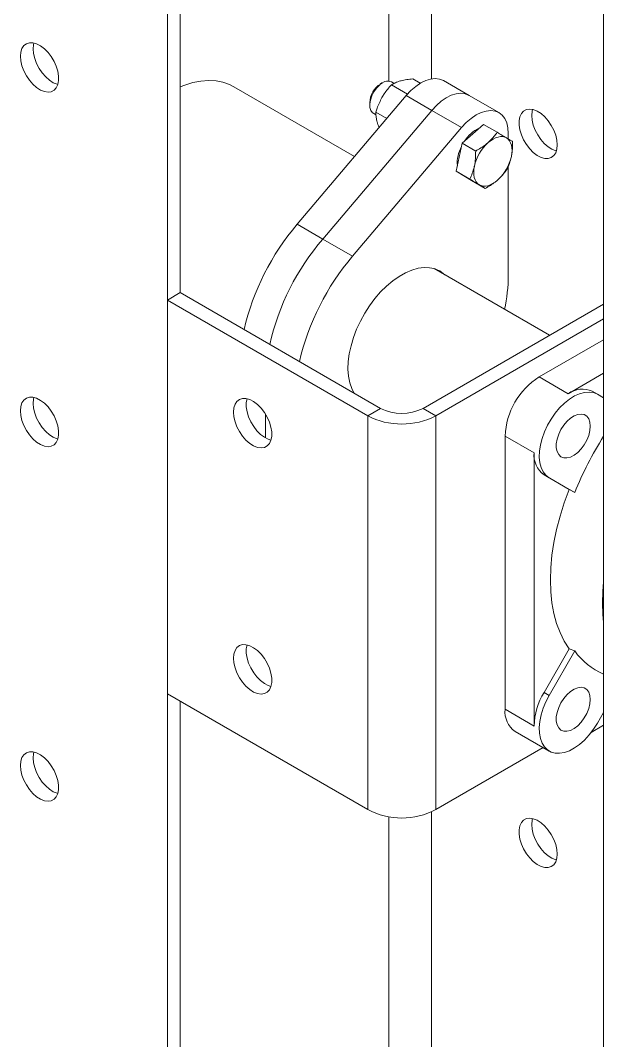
# Model space of a CAD drawing. Header units: millimetres. Extents: x 953 to 17674, y 376 to 6295.
# Drawn here: x 3000.5 to 3194.1, y 1883 to 2221.3 of the extents above; entities that cross this region are included whole.
import ezdxf

# ---------------------------------------------------------------- set-up
doc = ezdxf.new("R2010")
doc.units = ezdxf.units.MM

msp = doc.modelspace()

# ---------------------------------------------------------------- linework, layer by layer
at = {"linetype": 'Continuous', "lineweight": 20}
for p, q in [((3049.29137, 1402.28223), (3049.29137, 2725.07832)), ((3053.534, 2131.04451), (3053.534, 2427.44952)), ((3194.06301, 2419.5063), (3194.06301, 1703.48249)), ((3122.83047, 2389.11924), (3122.83047, 2201.13738)), ((3136.9726, 2201.92967), (3136.9726, 2390.84497)), ((3111.40014, 2176.19174), (3071.28958, 2199.34707)), ((3120.68301, 2200.62849), (3120.00143, 2200.2349)), ((3123.66014, 2199.96365), (3128.97055, 2196.89801)), ((3124.53523, 2200.43419), (3123.68344, 2200.92592)), ((3130.76698, 2201.90823), (3133.22389, 2200.48989)), ((3149.42172, 2196.45955), (3140.93647, 2201.35798)), ((3128.53389, 2196.39751), (3092.34438, 2153.71947)), ((3137.01915, 2191.49907), (3128.53389, 2196.39751)), ((3159.32126, 2190.74467), (3149.42172, 2196.45955)), ((3116.44101, 2194.06741), (3116.44105, 2193.28038)), ((3137.01915, 2191.49907), (3100.82963, 2148.82104)), ((3117.68392, 2190.53328), (3118.52155, 2190.04973)), ((3118.48821, 2190.94974), (3122.13105, 2188.84678)), ((3146.91868, 2185.78419), (3137.01915, 2191.49907)), ((3146.91868, 2185.78419), (3110.72917, 2143.10616)), ((3150.66625, 2183.71578), (3154.22547, 2186.82378)), ((3154.22547, 2186.82378), (3158.71993, 2184.22919)), ((3147.10704, 2180.60778), (3150.66625, 2183.71578)), ((3162.42847, 2182.00564), (3162.42847, 2183.87698)), ((3146.11737, 2175.95044), (3147.10704, 2180.60778)), ((3147.10704, 2180.60778), (3151.60149, 2178.01319)), ((3145.12767, 2171.293), (3146.11737, 2175.95044)), ((3162.42847, 2136.74873), (3162.42847, 2173.06561)), ((3145.12767, 2171.293), (3149.62213, 2168.69841)), ((3147.69722, 2169.74367), (3145.12767, 2171.293)), ((3147.32224, 2169.9595), (3147.07498, 2170.1188)), ((3147.32224, 2169.9595), (3147.72171, 2169.72889)), ((3150.26674, 2168.19422), (3147.69722, 2169.74367)), ((3150.26674, 2168.19422), (3154.7612, 2165.59963)), ((3100.82963, 2148.82104), (3092.34438, 2153.71947)), ((3110.72917, 2143.10616), (3100.82963, 2148.82104)), ((3176.10752, 2116.89829), (3137.79975, 2139.01289)), ((3049.29137, 2128.59529), (3053.534, 2131.04451)), ((3115.75939, 2090.22412), (3049.29137, 2128.59529)), ((3049.29137, 2128.59529), (3049.29137, 1997.94875)), ((3120.00202, 2092.67334), (3053.534, 2131.04451)), ((3134.14418, 2092.67336), (3194.06297, 2127.26374)), ((3138.38685, 2090.22412), (3194.06301, 2122.36528)), ((3194.06301, 2115.4246), (3172.68153, 2103.08134)), ((3172.68153, 2103.08134), (3182.2981, 2097.52982)), ((3194.06288, 2104.32148), (3182.2981, 2097.52982)), ((3191.99524, 2097.34185), (3190.29807, 2098.3216)), ((3191.99524, 2097.34185), (3194.06301, 2096.14771)), ((3120.00202, 2092.67334), (3115.75939, 2090.22412)), ((3134.14418, 2092.67336), (3138.38685, 2090.22412)), ((3081.81824, 2090.79916), (3081.81824, 2082.87122)), ((3115.75939, 1959.57758), (3115.75939, 2090.22412)), ((3138.38685, 2090.22412), (3138.38685, 1959.57758)), ((3161.3678, 2083.48548), (3170.98436, 2077.93396)), ((3161.3678, 1992.8494), (3161.3678, 2083.48548)), ((3170.98436, 2077.93396), (3170.98436, 1987.29788)), ((3175.99524, 2069.62899), (3174.29808, 2070.60875)), ((3182.64901, 2065.78634), (3174.29808, 2070.60875)), ((3175.99524, 2069.62899), (3184.50941, 2064.71237)), ((3182.64901, 2065.78634), (3184.50941, 2064.71237)), ((3174.29808, 1998.44897), (3182.64901, 2012.91322)), ((3184.50941, 2012.21619), (3175.99524, 1997.46922)), ((3184.50941, 2012.21619), (3182.64901, 2012.91322)), ((3049.29137, 1997.94875), (3115.75939, 1959.57758)), ((3175.99524, 1997.46922), (3174.29808, 1998.44897)), ((3053.534, 1699.0944), (3053.534, 1995.49951)), ((3170.98436, 1987.29788), (3161.3678, 1992.8494)), ((3191.99524, 1988.22961), (3194.06301, 1991.81109)), ((3194.06288, 1987.5562), (3189.95458, 1985.18452)), ((3164.68215, 1985.52388), (3175.99588, 1978.9926)), ((3174.00714, 1980.14073), (3138.38685, 1959.57758)), ((3122.83047, 1957.20284), (3122.83047, 1769.24461)), ((3136.9726, 1770.00582), (3136.9726, 1958.8524))]:
    msp.add_line(p, q, dxfattribs=at)
at = {"linetype": 'Continuous', "lineweight": 20, "flags": 128}
for points in [[(3000.501, 2209.42823), (3000.63123, 2210.83232), (3001.01671, 2212.0286), (3001.64166, 2212.96789), (3002.48039, 2213.61196), (3003.49865, 2213.93425), (3004.65474, 2213.92175), (3005.90128, 2213.57486), (3007.18726, 2212.90772), (3008.4601, 2211.94778), (3009.6676, 2210.73432), (3010.76039, 2209.31687), (3011.69369, 2207.75369), (3012.42923, 2206.10862), (3012.93702, 2204.44904), (3013.19622, 2202.84292), (3013.19622, 2201.35596), (3012.93702, 2200.04911), (3012.42923, 2198.9758), (3011.69369, 2198.17998), (3010.76039, 2197.69427), (3009.6676, 2197.53862), (3008.4601, 2197.71922), (3007.18726, 2198.22886), (3005.90128, 2199.04659), (3004.65474, 2200.13891), (3003.49865, 2201.4611), (3002.48039, 2202.95916), (3001.64166, 2204.5715), (3001.01671, 2206.23244), (3000.63123, 2207.87369), (3000.501, 2209.42823)], [(3004.74363, 2211.87745), (3004.87386, 2213.28153), (3005.01784, 2213.85322)], [(3012.95468, 2200.10475), (3012.70272, 2200.16843), (3011.42989, 2200.67808), (3010.1439, 2201.4958), (3008.89737, 2202.58812), (3007.74128, 2203.91032), (3006.72301, 2205.40837), (3005.88429, 2207.02072), (3005.25934, 2208.68166), (3004.87386, 2210.32291), (3004.74363, 2211.87745)], [(3071.28958, 2199.34707), (3069.91486, 2200.04723), (3067.74366, 2200.82033), (3065.42388, 2201.27472), (3062.97422, 2201.4068), (3060.41441, 2201.21549), (3057.76502, 2200.70234), (3055.04743, 2199.87144), (3053.534, 2199.28238)], [(3119.63045, 2199.86746), (3118.64148, 2198.84498), (3117.7808, 2197.62674), (3117.10255, 2196.28925), (3116.6493, 2194.91666), (3116.44955, 2193.59512), (3116.51584, 2192.40769), (3116.84402, 2191.42908), (3117.41345, 2190.72055), (3117.68392, 2190.53328)], [(3140.93647, 2201.35798), (3140.91012, 2201.37305), (3139.63451, 2201.88473), (3138.20486, 2202.06055), (3136.65677, 2201.89612), (3135.02866, 2201.39543), (3133.36101, 2200.57113), (3131.69524, 2199.44354), (3130.07276, 2198.04074), (3128.53389, 2196.39751)], [(3149.42172, 2196.45955), (3149.39538, 2196.47461), (3148.11976, 2196.9863), (3146.69012, 2197.16212), (3145.14203, 2196.99769), (3143.51391, 2196.49699), (3141.84627, 2195.6727), (3140.1805, 2194.54511), (3138.55801, 2193.14231), (3137.01915, 2191.49907)], [(3149.42172, 2196.45955), (3149.39538, 2196.47461), (3148.11976, 2196.9863), (3146.69012, 2197.16212), (3145.14203, 2196.99769), (3143.51391, 2196.49699), (3141.84627, 2195.6727), (3140.1805, 2194.54511), (3138.55801, 2193.14231), (3137.01915, 2191.49907)], [(3162.42847, 2183.87698), (3162.2967, 2185.7256), (3161.90463, 2187.37616), (3161.26203, 2188.78758), (3160.38487, 2189.92487), (3159.29492, 2190.75973), (3158.0193, 2191.27142), (3156.58966, 2191.44724), (3155.04156, 2191.28281), (3153.41345, 2190.78211), (3151.7458, 2189.95782), (3150.08003, 2188.83023), (3148.45755, 2187.42743), (3146.91868, 2185.78419)], [(3178.69191, 2180.01839), (3178.56159, 2181.57298), (3178.17611, 2183.21423), (3177.55124, 2184.87507), (3176.71252, 2186.48746), (3175.69425, 2187.98547), (3174.53817, 2189.30771), (3173.29163, 2190.40004), (3172.00556, 2191.21781), (3170.73281, 2191.72736), (3169.5253, 2191.908), (3168.43252, 2191.75235), (3167.49922, 2191.26664), (3166.76359, 2190.47092), (3166.2558, 2189.39761), (3165.9966, 2188.09071), (3165.9966, 2186.6038), (3166.2558, 2184.99763), (3166.76359, 2183.33804), (3167.49922, 2181.69293), (3168.43252, 2180.1297), (3169.5253, 2178.71235), (3170.73281, 2177.49884), (3172.00556, 2176.5389), (3173.29163, 2175.87181), (3174.53817, 2175.52491), (3175.69425, 2175.51232), (3176.71252, 2175.83466), (3177.55124, 2176.47873), (3178.17611, 2177.41812), (3178.56159, 2178.6143), (3178.69191, 2180.01839)], [(3170.20663, 2189.81529), (3170.33686, 2191.21947), (3170.48084, 2191.79111)], [(3178.41768, 2178.04264), (3178.16572, 2178.10637), (3176.89289, 2178.61597), (3175.6069, 2179.43369), (3174.36037, 2180.52601), (3173.20428, 2181.84821), (3172.18601, 2183.34621), (3171.34729, 2184.95866), (3170.72234, 2186.61955), (3170.33686, 2188.2608), (3170.20663, 2189.81529)], [(3155.7291, 2180.79306), (3156.54728, 2181.44264), (3157.3785, 2181.97486), (3158.20852, 2182.38072), (3159.02313, 2182.6531), (3159.80843, 2182.78756), (3160.55098, 2182.7816), (3161.23803, 2182.63547), (3161.85786, 2182.35163)], [(3161.85786, 2182.35163), (3162.39985, 2181.93495), (3162.85474, 2181.39246), (3163.21476, 2180.73359), (3163.47371, 2179.96945), (3163.62717, 2179.11327), (3163.67254, 2178.1796), (3163.60902, 2177.18443), (3163.43772, 2176.14485)], [(3152.76007, 2166.82095), (3152.21806, 2167.23761), (3151.76317, 2167.7801), (3151.40317, 2168.43899), (3151.14422, 2169.20312), (3150.99074, 2170.0593), (3150.94537, 2170.99297), (3151.00891, 2171.98815), (3151.18021, 2173.02772)], [(3158.88881, 2168.3795), (3158.07063, 2167.72993), (3157.23943, 2167.19772), (3156.40942, 2166.79195), (3155.59478, 2166.51946), (3154.80948, 2166.385), (3154.06696, 2166.39097), (3153.3799, 2166.53711), (3152.76007, 2166.82095)], [(3111.18237, 2097.76479), (3110.45062, 2099.21677), (3109.7965, 2101.16225), (3109.38489, 2103.32074), (3109.22157, 2105.66198), (3109.30886, 2108.1531), (3109.64553, 2110.75909), (3110.22686, 2113.44348), (3111.04464, 2116.16844), (3112.08743, 2118.89579), (3113.34059, 2121.58732), (3114.78656, 2124.20512), (3116.40496, 2126.7124), (3118.17314, 2129.0742), (3120.06625, 2131.25717), (3122.05773, 2133.23071), (3124.1196, 2134.96707), (3126.22294, 2136.44198), (3128.3382, 2137.63467), (3130.43573, 2138.52841), (3132.48604, 2139.11067), (3134.46037, 2139.37321), (3136.33099, 2139.31247)], [(3191.99524, 2097.34185), (3190.71356, 2097.87563), (3189.28179, 2098.08799), (3187.73192, 2097.97413), (3186.0986, 2097.53662), (3184.41829, 2096.78522), (3182.7285, 2095.73662), (3181.06703, 2094.41449), (3179.47097, 2092.84824), (3177.97598, 2091.07274), (3176.61548, 2089.12783), (3175.41977, 2087.05681), (3174.41567, 2084.9061), (3173.62554, 2082.72356), (3173.06705, 2080.55813), (3172.75268, 2078.45799), (3172.68946, 2076.47023), (3172.87878, 2074.63916), (3173.31643, 2073.00567), (3173.99264, 2071.60636), (3174.89226, 2070.4723), (3175.99524, 2069.62899)], [(3000.501, 2091.84632), (3000.63123, 2093.2505), (3001.01671, 2094.44669), (3001.64166, 2095.38602), (3002.48039, 2096.03005), (3003.49865, 2096.35238), (3004.65474, 2096.33984), (3005.90128, 2095.99294), (3007.18726, 2095.3259), (3008.4601, 2094.36591), (3009.6676, 2093.1524), (3010.76039, 2091.73505), (3011.69369, 2090.17177), (3012.42923, 2088.52676), (3012.93702, 2086.86717), (3013.19622, 2085.261), (3013.19622, 2083.77409), (3012.93702, 2082.46719), (3012.42923, 2081.39388), (3011.69369, 2080.59807), (3010.76039, 2080.1124), (3009.6676, 2079.95675), (3008.4601, 2080.1374), (3007.18726, 2080.64699), (3005.90128, 2081.46472), (3004.65474, 2082.55704), (3003.49865, 2083.87924), (3002.48039, 2085.37724), (3001.64166, 2086.98968), (3001.01671, 2088.65057), (3000.63123, 2090.29182), (3000.501, 2091.84632)], [(3004.74363, 2094.29554), (3004.87386, 2095.69971), (3005.01784, 2096.27135)], [(3071.21169, 2091.44466), (3071.34193, 2092.84884), (3071.7274, 2094.04503), (3072.35236, 2094.98441), (3073.19108, 2095.62839), (3074.20935, 2095.95078), (3075.36535, 2095.93823), (3076.61197, 2095.59129), (3077.89795, 2094.92424), (3079.17079, 2093.96431), (3080.3783, 2092.75075), (3081.47108, 2091.33339), (3082.40429, 2089.77016), (3083.13993, 2088.12505), (3083.64771, 2086.46547), (3083.90691, 2084.85935), (3083.90691, 2083.37239), (3083.64771, 2082.06554), (3083.13993, 2080.99223), (3082.40429, 2080.19646), (3081.47108, 2079.7108), (3080.3783, 2079.55505), (3079.17079, 2079.73574), (3077.89795, 2080.24539), (3076.61197, 2081.06301), (3075.36535, 2082.15539), (3074.20935, 2083.47763), (3073.19108, 2084.97559), (3072.35236, 2086.58803), (3071.7274, 2088.24887), (3071.34193, 2089.89022), (3071.21169, 2091.44466)], [(3075.72853, 2095.86965), (3075.48694, 2094.61853), (3075.48694, 2093.13157), (3075.74615, 2091.52545), (3076.25393, 2089.86586), (3076.98956, 2088.22075), (3077.92286, 2086.65757), (3079.01556, 2085.24017), (3080.22307, 2084.02671), (3081.4959, 2083.06677), (3082.78197, 2082.39958), (3083.66529, 2082.12132)], [(3012.95468, 2082.52288), (3012.70272, 2082.58661), (3011.42989, 2083.09621), (3010.1439, 2083.91394), (3008.89737, 2085.00626), (3007.74128, 2086.32845), (3006.72301, 2087.82646), (3005.88429, 2089.4389), (3005.25934, 2091.09979), (3004.87386, 2092.74104), (3004.74363, 2094.29554)], [(3189.65209, 2086.7511), (3189.51983, 2088.07896), (3189.12926, 2089.1921), (3188.49861, 2090.03835), (3187.6574, 2090.5782), (3186.64495, 2090.78645), (3185.50863, 2090.65328), (3184.3015, 2090.18497), (3183.08009, 2089.40335), (3181.90141, 2088.34505), (3180.82068, 2087.05954), (3179.88839, 2085.60684), (3179.14812, 2084.05503), (3178.63452, 2082.47658), (3178.37157, 2080.94519), (3178.37157, 2079.5327), (3178.63452, 2078.305), (3179.14812, 2077.31945), (3179.88839, 2076.62233), (3180.82068, 2076.24603), (3181.90141, 2076.2083), (3183.08009, 2076.51087), (3184.3015, 2077.13947), (3185.50863, 2078.06488), (3186.64495, 2079.24367), (3187.6574, 2080.62088), (3188.49861, 2082.13197), (3189.12926, 2083.70635), (3189.51983, 2085.27043), (3189.65209, 2086.7511)], [(3182.64901, 2012.91322), (3181.02303, 2015.461), (3179.63096, 2018.27636), (3178.4809, 2021.34302), (3177.57942, 2024.64322), (3176.93179, 2028.158), (3176.54168, 2031.86701), (3176.4114, 2035.74888), (3176.54168, 2039.78112), (3176.93179, 2043.94054), (3177.57942, 2048.20306), (3178.4809, 2052.54414), (3179.63096, 2056.93858), (3181.02303, 2061.36118), (3182.64901, 2065.78634)], [(3193.6753, 2028.10152), (3193.80182, 2031.98642), (3194.06297, 2034.98727)], [(3194.06297, 2021.66332), (3193.80182, 2024.36266), (3193.6753, 2028.10152)], [(3071.21169, 2009.79061), (3071.34193, 2011.19475), (3071.7274, 2012.39098), (3072.35236, 2013.33032), (3073.19108, 2013.97434), (3074.20935, 2014.29668), (3075.36535, 2014.28418), (3076.61197, 2013.93724), (3077.89795, 2013.27015), (3079.17079, 2012.31021), (3080.3783, 2011.0967), (3081.47108, 2009.6793), (3082.40429, 2008.11612), (3083.13993, 2006.47101), (3083.64771, 2004.81142), (3083.90691, 2003.2053), (3083.90691, 2001.71834), (3083.64771, 2000.41149), (3083.13993, 1999.33818), (3082.40429, 1998.54241), (3081.47108, 1998.0567), (3080.3783, 1997.901), (3079.17079, 1998.08165), (3077.89795, 1998.59129), (3076.61197, 1999.40897), (3075.36535, 2000.50134), (3074.20935, 2001.82353), (3073.19108, 2003.32154), (3072.35236, 2004.93393), (3071.7274, 2006.59482), (3071.34193, 2008.23612), (3071.21169, 2009.79061)], [(3075.72853, 2014.2156), (3075.48694, 2012.96448), (3075.48694, 2011.47752), (3075.74615, 2009.8714), (3076.25393, 2008.21181), (3076.98956, 2006.5667), (3077.92286, 2005.00347), (3079.01556, 2003.58612), (3080.22307, 2002.37261), (3081.4959, 2001.41267), (3082.78197, 2000.74553), (3083.66529, 2000.46723)], [(3189.65209, 1996.11502), (3189.51983, 1997.44293), (3189.12926, 1998.55607), (3188.49861, 1999.40232), (3187.6574, 1999.94222), (3186.64495, 2000.15043), (3185.50863, 2000.0173), (3184.3015, 1999.54894), (3183.08009, 1998.76738), (3181.90141, 1997.70902), (3180.82068, 1996.42351), (3179.88839, 1994.97086), (3179.14812, 1993.419), (3178.63452, 1991.8405), (3178.37157, 1990.30921), (3178.37157, 1988.89667), (3178.63452, 1987.66893), (3179.14812, 1986.68347), (3179.88839, 1985.9863), (3180.82068, 1985.61005), (3181.90141, 1985.57228), (3183.08009, 1985.87484), (3184.3015, 1986.50344), (3185.50863, 1987.42885), (3186.64495, 1988.60765), (3187.6574, 1989.98485), (3188.49861, 1991.49594), (3189.12926, 1993.07037), (3189.51983, 1994.63445), (3189.65209, 1996.11502)], [(3175.99524, 1997.46922), (3174.89226, 1995.35244), (3173.99264, 1993.17974), (3173.31643, 1990.99965), (3172.87878, 1988.8609), (3172.68946, 1986.8112), (3172.75268, 1984.89643), (3173.06705, 1983.15931), (3173.62554, 1981.63865), (3174.41567, 1980.36842), (3175.41977, 1979.37697), (3176.61548, 1978.68653), (3177.97598, 1978.31243), (3179.47097, 1978.26306), (3181.06703, 1978.53952), (3182.7285, 1979.13564), (3184.41829, 1980.03813), (3186.0986, 1981.22678), (3187.73192, 1982.67506), (3189.28179, 1984.35058), (3190.71356, 1986.21603), (3191.99524, 1988.22961)], [(3000.501, 1974.26445), (3000.63123, 1975.66858), (3001.01671, 1976.86482), (3001.64166, 1977.80415), (3002.48039, 1978.44818), (3003.49865, 1978.77052), (3004.65474, 1978.75797), (3005.90128, 1978.41107), (3007.18726, 1977.74398), (3008.4601, 1976.78405), (3009.6676, 1975.57053), (3010.76039, 1974.15313), (3011.69369, 1972.5899), (3012.42923, 1970.94484), (3012.93702, 1969.2853), (3013.19622, 1967.67913), (3013.19622, 1966.19218), (3012.93702, 1964.88533), (3012.42923, 1963.81202), (3011.69369, 1963.0162), (3010.76039, 1962.53053), (3009.6676, 1962.37484), (3008.4601, 1962.55553), (3007.18726, 1963.06513), (3005.90128, 1963.88285), (3004.65474, 1964.97517), (3003.49865, 1966.29737), (3002.48039, 1967.79537), (3001.64166, 1969.40782), (3001.01671, 1971.06871), (3000.63123, 1972.70996), (3000.501, 1974.26445)], [(3004.74363, 1976.71367), (3004.87386, 1978.1178), (3005.01784, 1978.68949)], [(3012.95468, 1964.94101), (3012.70272, 1965.00475), (3011.42989, 1965.51434), (3010.1439, 1966.33207), (3008.89737, 1967.42439), (3007.74128, 1968.74659), (3006.72301, 1970.24459), (3005.88429, 1971.85703), (3005.25934, 1973.51792), (3004.87386, 1975.15917), (3004.74363, 1976.71367)], [(3178.69191, 1944.85465), (3178.56159, 1946.4092), (3178.17611, 1948.05049), (3177.55124, 1949.71134), (3176.71252, 1951.32373), (3175.69425, 1952.82173), (3174.53817, 1954.14398), (3173.29163, 1955.2363), (3172.00556, 1956.05402), (3170.73281, 1956.56362), (3169.5253, 1956.74427), (3168.43252, 1956.58857), (3167.49922, 1956.1029), (3166.76359, 1955.30714), (3166.2558, 1954.23387), (3165.9966, 1952.92697), (3165.9966, 1951.44002), (3166.2558, 1949.8339), (3166.76359, 1948.17431), (3167.49922, 1946.5292), (3168.43252, 1944.96597), (3169.5253, 1943.54857), (3170.73281, 1942.33506), (3172.00556, 1941.37517), (3173.29163, 1940.70808), (3174.53817, 1940.36113), (3175.69425, 1940.34859), (3176.71252, 1940.67092), (3177.55124, 1941.315), (3178.17611, 1942.25438), (3178.56159, 1943.45057), (3178.69191, 1944.85465)], [(3170.20663, 1954.65156), (3170.33686, 1956.05569), (3170.48084, 1956.62737)], [(3178.41768, 1942.8789), (3178.16572, 1942.94259), (3176.89289, 1943.45223), (3175.6069, 1944.26996), (3174.36037, 1945.36223), (3173.20428, 1946.68448), (3172.18601, 1948.18248), (3171.34729, 1949.79492), (3170.72234, 1951.45581), (3170.33686, 1953.09706), (3170.20663, 1954.65156)]]:
    msp.add_lwpolyline(points, dxfattribs=at)
at = {"linetype": 'Continuous', "lineweight": 20}
for centre, radius, start, end in [((3124.05563, 2193.78302), 7.61993, 122.144224, 177.8610622), ((3122.39702, 2197.56287), 3.60069, 69.0672901, 140.2052306), ((3157.43596, 2175.36559), 11.21723, 114.3982763, 147.858095), ((3157.34499, 2173.95443), 11.85809, 151.9779831, 184.0285299), ((3165.59982, 2169.79583), 14.77735, 131.9099974, 167.3669528), ((3149.01817, 2179.37672), 14.77729, 311.9097976, 347.3669995), ((3155.40982, 2100.05023), 82.81086, 139.6019326, 166.9156742), ((3163.89508, 2095.1518), 82.81086, 139.6019326, 166.9156742), ((3173.79462, 2089.43692), 82.81086, 139.6019326, 166.9156742), ((3135.36898, 2130.72641), 8.63979, 46.2415505, 83.6070208), ((3105.12593, 2137.18281), 57.30418, 348.2263143, 359.5659746), ((3185.75583, 2082.46892), 24.4092, 122.3866295, 177.6131239), ((3186.98472, 2090.98816), 8.04721, 65.6858465, 125.6188605), ((3127.07308, 2106.32043), 15.3702, 242.6096738, 297.3905233), ((3127.07312, 2111.85703), 24.41277, 242.3910136, 297.6089864), ((3285.53884, 2024.85265), 108.60821, 147.3790442, 158.4689978), ((3178.99517, 2077.14569), 8.04949, 174.3801678, 234.3010467), ((3202.48753, 2024.85524), 21.97631, 215.1081441, 247.4589305), ((3194.05625, 1986.50964), 23.08535, 148.856549, 178.0432638), ((3169.38869, 1992.06582), 8.05907, 174.4203271, 234.267238), ((3127.07312, 1981.21048), 24.41277, 242.3910136, 297.6089864)]:
    msp.add_arc(centre, radius, start, end, dxfattribs=at)
for points, knots in [([(3120.50578, 2195.78482), (3120.74933, 2196.18978), (3121.65595, 2197.69724), (3122.81352, 2199.00627), (3123.66014, 2199.96365)], [0, 0, 0, 0, 0.268635972, 1, 1, 1, 1]), ([(3123.66014, 2199.96365), (3124.07833, 2200.21329), (3124.92238, 2200.71715), (3126.06744, 2201.08063), (3126.64516, 2201.26402)], [0, 0, 0, 0, 0.495457311, 1, 1, 1, 1]), ([(3126.64516, 2201.26402), (3126.73005, 2201.2867), (3127.37289, 2201.45844), (3128.69981, 2201.71558), (3130.07372, 2201.84362), (3130.76698, 2201.90823)], [0, 0, 0, 0, 0.070088144, 0.530781834, 1, 1, 1, 1]), ([(3118.48821, 2190.94974), (3118.61951, 2191.37765), (3119.12928, 2193.03907), (3119.91926, 2194.61487), (3120.50578, 2195.78482)], [0, 0, 0, 0, 0.25755454, 1, 1, 1, 1]), ([(3118.88728, 2187.74325), (3118.86501, 2187.82665), (3118.69634, 2188.45827), (3118.49322, 2189.58275), (3118.48989, 2190.4913), (3118.48821, 2190.94974)], [0, 0, 0, 0, 0.070082922, 0.53078391, 1, 1, 1, 1]), ([(3119.55529, 2185.80913), (3119.54907, 2185.82285), (3119.23987, 2186.50585), (3119.06179, 2187.13083), (3118.88728, 2187.74325)], [0, 0, 0, 0, 0.020094495, 1, 1, 1, 1]), ([(3158.71993, 2184.22919), (3158.55841, 2183.99248), (3157.7358, 2182.78693), (3156.62322, 2181.68147), (3155.7291, 2180.79306)], [0, 0, 0, 0, 0.196347368, 1, 1, 1, 1]), ([(3161.85786, 2182.35163), (3161.7963, 2182.38875), (3161.33013, 2182.66981), (3160.33609, 2183.26586), (3159.26193, 2183.90612), (3158.71993, 2184.22919)], [0, 0, 0, 0, 0.0700959, 0.530780043, 1, 1, 1, 1]), ([(3163.859, 2181.13041), (3163.60059, 2181.29029), (3163.07904, 2181.61298), (3162.26738, 2182.10393), (3161.85786, 2182.35163)], [0, 0, 0, 0, 0.49545746, 1, 1, 1, 1]), ([(3155.7291, 2180.79306), (3155.4581, 2180.5646), (3154.22829, 2179.52782), (3152.75226, 2178.67673), (3151.60149, 2178.01319)], [0, 0, 0, 0, 0.220360401, 1, 1, 1, 1]), ([(3163.43772, 2176.14485), (3163.46052, 2176.25562), (3163.63316, 2177.09449), (3163.84384, 2178.74255), (3163.85391, 2180.3296), (3163.859, 2181.13041)], [0, 0, 0, 0, 0.070085642, 0.530776919, 1, 1, 1, 1]), ([(3151.60149, 2178.01319), (3151.59967, 2177.16508), (3151.59599, 2175.45335), (3151.31964, 2173.84114), (3151.18021, 2173.02772)], [0, 0, 0, 0, 0.495465738, 1, 1, 1, 1]), ([(3161.87963, 2171.81563), (3162.19926, 2172.48028), (3162.84436, 2173.82175), (3163.23874, 2175.36582), (3163.43772, 2176.14485)], [0, 0, 0, 0, 0.495466487, 1, 1, 1, 1]), ([(3151.18021, 2173.02772), (3151.1561, 2172.91771), (3150.97345, 2172.08457), (3150.5142, 2170.58007), (3149.9213, 2169.32946), (3149.62213, 2168.69841)], [0, 0, 0, 0, 0.07008706, 0.530776135, 1, 1, 1, 1]), ([(3158.88881, 2168.3795), (3159.78293, 2169.26791), (3160.89551, 2170.37337), (3161.71812, 2171.57892), (3161.87963, 2171.81563)], [0, 0, 0, 0, 0.803652632, 1, 1, 1, 1]), ([(3149.62213, 2168.69841), (3150.19834, 2168.35507), (3151.36131, 2167.66211), (3152.291, 2167.10303), (3152.76007, 2166.82095)], [0, 0, 0, 0, 0.495459404, 1, 1, 1, 1]), ([(3152.76007, 2166.82095), (3152.82032, 2166.78459), (3153.27654, 2166.50927), (3154.02192, 2166.05677), (3154.51327, 2165.75294), (3154.7612, 2165.59963)], [0, 0, 0, 0, 0.07009617, 0.530782087, 1, 1, 1, 1]), ([(3154.7612, 2165.59963), (3155.91197, 2166.26317), (3157.388, 2167.11427), (3158.61781, 2168.15104), (3158.88881, 2168.3795)], [0, 0, 0, 0, 0.779639599, 1, 1, 1, 1])]:
    msp.add_open_spline(points, degree=3, knots=knots, dxfattribs=at)

doc.saveas('drawing.dxf')
